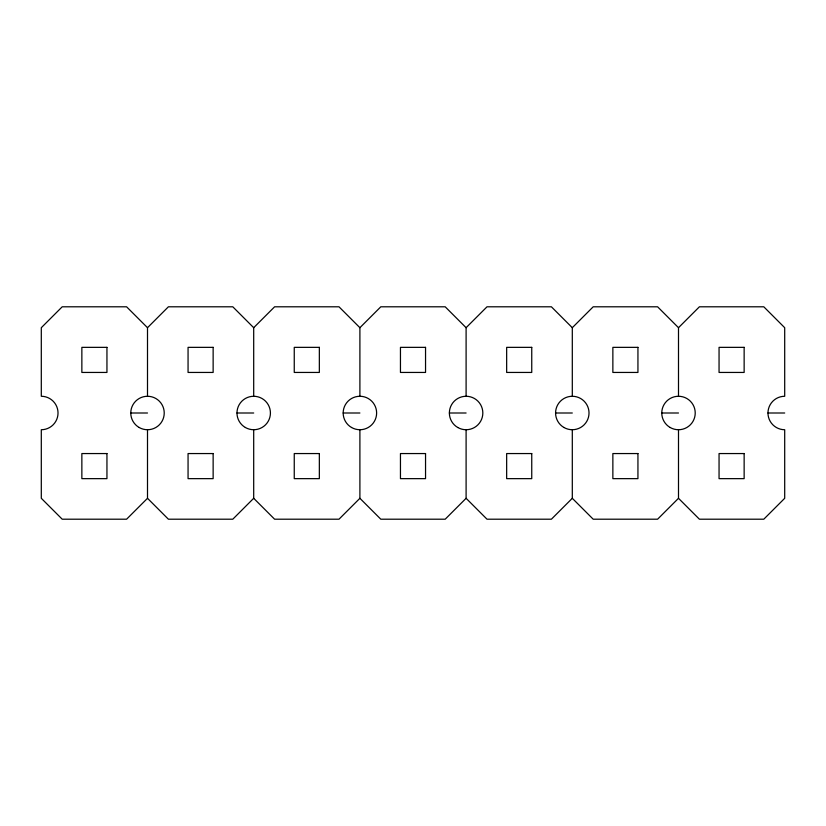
<?xml version="1.0" encoding="UTF-8"?>
<svg xmlns="http://www.w3.org/2000/svg" width="826" height="826" viewBox="0 0 826 826"><rect width="100%" height="100%" fill="white"/><g stroke="black" fill="none" stroke-linecap="round" stroke-linejoin="round"><path stroke-width="1.24" d="M147.503 396.274L147.503 327.705L168.401 306.797L232.798 306.797L253.696 327.705L253.696 396.274M253.696 327.705L274.604 306.797L338.99 306.797L359.899 327.705L359.899 396.274M147.503 429.726L147.503 498.295L126.595 519.203L62.208 519.203L41.3 498.295L41.3 429.726A16.726 16.726 0 0 0 58.026 413A16.726 16.726 0 0 0 41.3 396.274L41.3 327.705L62.208 306.797L126.595 306.797L147.503 327.705M359.899 327.705L380.807 306.797L445.193 306.797L466.101 327.705L466.101 396.274M253.696 429.726L253.696 498.295L232.798 519.203L168.401 519.203L147.503 498.295M466.101 327.705L487.01 306.797L551.396 306.797L572.304 327.705L572.304 396.274M359.899 429.726L359.899 498.295L338.99 519.203L274.604 519.203L253.696 498.295M572.304 327.705L593.202 306.797L657.599 306.797L678.497 327.705L678.497 396.274M466.101 429.726L466.101 498.295L445.193 519.203L380.807 519.203L359.899 498.295M678.497 327.705L699.405 306.797L763.792 306.797L784.7 327.705L784.7 396.274A16.726 16.726 0 0 0 767.973 413A16.726 16.726 0 0 0 784.7 429.726L784.7 498.295L763.792 519.203L699.405 519.203L678.497 498.295L678.497 429.726M572.304 429.726L572.304 498.295L551.396 519.203L487.01 519.203L466.101 498.295M678.497 498.295L657.599 519.203L593.202 519.203L572.304 498.295M130.776 413L147.503 413M236.979 413L253.696 413M343.172 413L359.899 413M449.375 413L466.101 413M555.578 413L572.304 413M661.771 413L678.497 413M767.973 413L784.7 413M106.946 347.354L81.857 347.354L81.857 372.443L106.946 372.443L106.946 347.354M213.139 347.354L188.06 347.354L188.06 372.443L213.139 372.443L213.139 347.354M319.342 347.354L294.252 347.354L294.252 372.443L319.342 372.443L319.342 347.354M425.545 347.354L400.455 347.354L400.455 372.443L425.545 372.443L425.545 347.354M531.748 347.354L506.658 347.354L506.658 372.443L531.748 372.443L531.748 347.354M637.94 347.354L612.861 347.354L612.861 372.443L637.94 372.443L637.94 347.354M744.143 347.354L719.054 347.354L719.054 372.443L744.143 372.443L744.143 347.354M106.946 453.557L81.857 453.557L81.857 478.646L106.946 478.646L106.946 453.557M213.139 453.557L188.06 453.557L188.06 478.646L213.139 478.646L213.139 453.557M319.342 453.557L294.252 453.557L294.252 478.646L319.342 478.646L319.342 453.557M425.545 453.557L400.455 453.557L400.455 478.646L425.545 478.646L425.545 453.557M531.748 453.557L506.658 453.557L506.658 478.646L531.748 478.646L531.748 453.557M637.94 453.557L612.861 453.557L612.861 478.646L637.94 478.646L637.94 453.557M744.143 453.557L719.054 453.557L719.054 478.646L744.143 478.646L744.143 453.557M139.14 427.486A16.726 16.726 0 0 0 164.229 413A16.726 16.726 0 0 0 139.14 398.514A16.726 16.726 0 0 0 139.14 427.486M245.343 427.486A16.726 16.726 0 0 0 270.422 413A16.726 16.726 0 0 0 245.343 398.514A16.726 16.726 0 0 0 245.343 427.486M351.535 427.486A16.726 16.726 0 0 0 376.625 413A16.726 16.726 0 0 0 351.535 398.514A16.726 16.726 0 0 0 351.535 427.486M457.738 427.486A16.726 16.726 0 0 0 482.828 413A16.726 16.726 0 0 0 457.738 398.514A16.726 16.726 0 0 0 457.738 427.486M670.134 427.486A16.726 16.726 0 0 0 695.224 413A16.726 16.726 0 0 0 670.134 398.514A16.726 16.726 0 0 0 670.134 427.486M563.941 427.486A16.726 16.726 0 0 0 589.021 413A16.726 16.726 0 0 0 563.941 398.514A16.726 16.726 0 0 0 563.941 427.486"/></g></svg>
